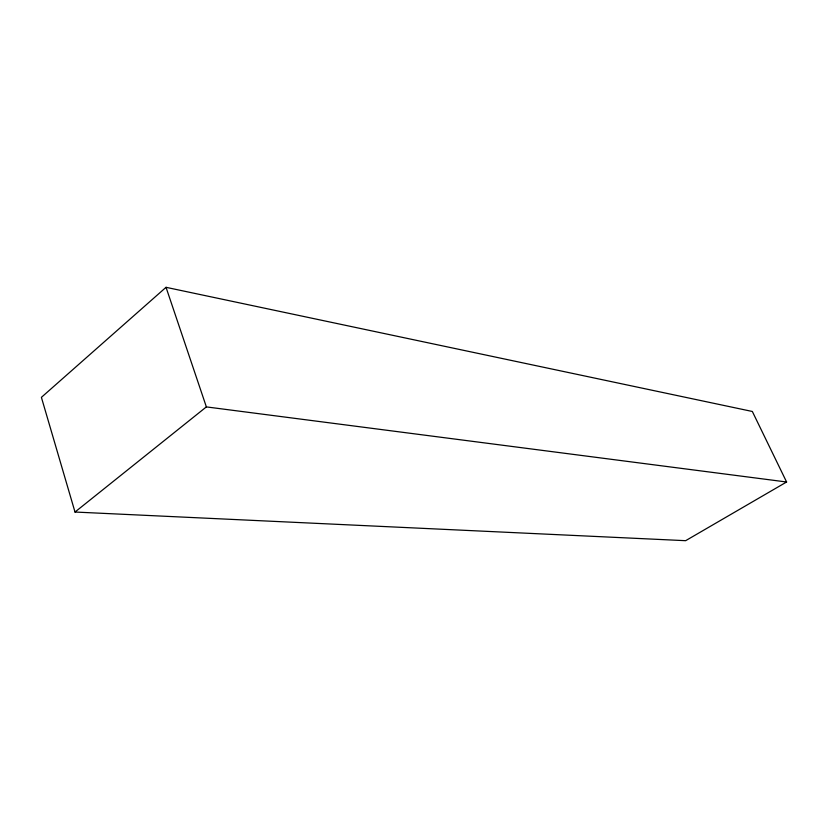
<?xml version="1.0" encoding="UTF-8"?>
<svg xmlns="http://www.w3.org/2000/svg" width="828" height="828" viewBox="0 0 828 828"><rect width="100%" height="100%" fill="white"/><g stroke="black" fill="none" stroke-linecap="round" stroke-linejoin="round"><path stroke-width="1.24" d="M166.035 287.316L41.4 397.347L75.006 512.035L685.646 540.684L786.6 481.999L752.341 411.475L166.035 287.316L206.369 406.9L786.6 481.999M75.006 512.035L206.369 406.9"/></g></svg>
